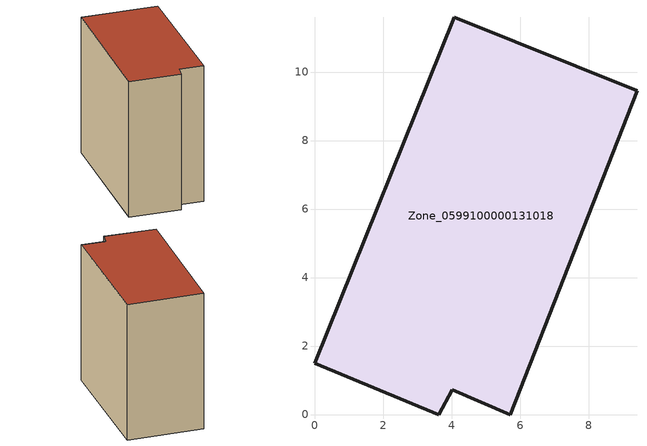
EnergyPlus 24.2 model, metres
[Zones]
Zone_0599100000131018
 floor ground (C_G): 0,1.49 4.08,11.59 9.42,9.45 5.72,0 4.02,0.72 3.63,0 z0
 wall outside (C_F): 4.08,11.59 0,1.49 3.63,0 4.02,0.72 5.72,0 9.42,9.45 4.08,11.59 z0:10.71
 roof outside (C_R): 9.42,9.45 4.08,11.59 0,1.49 3.63,0 4.02,0.72 5.72,0 z10.71
[BUILDING]
Pand.0599100000131018: North Axis=0; Terrain=City; Loads Convergence Tolerance Value=0.04; Temperature Convergence Tolerance Value=0.4; Solar Distribution=FullExterior; Maximum Number of Warmup Days=25; Minimum Number of Warmup Days=1
[Site:Location]
Rotterdam.The.Hague.AP_ZH_NLD Design_Conditions: Latitude=51.96; Longitude=4.45; Time Zone=1; Elevation=-4.5
[SITE:GROUNDTEMPERATURE:BUILDINGSURFACE]
18, 18, 18, 18, 18, 18, 18, 18, 18, 18, 18, 18
[MATERIAL] Thermal Absorptance=0.9; Solar Absorptance=0.7; Visible Absorptance=0.7
Name | Roughness | Thickness | Conductivity | Density | Specific Heat
G.TI.1946 | MediumSmooth | 0.15 | 1 | 540 | 1210
F.TI.1946 | Rough | 0.3 | 0.857143 | 1920 | 840
R.TI.1946 | MediumRough | 0.2 | 0.1 | 1500 | 1000
[CONSTRUCTION]
C_G: G.TI.1946
C_F: F.TI.1946
C_R: R.TI.1946
[ZONE]
Zone_0599100000131018: Type=1; Multiplier=1; Ceiling Height=Autocalculate; Volume=Autocalculate; Floor Area=autocalculate; Part of Total Floor Area=Yes
[ZONEINFILTRATION:DESIGNFLOWRATE]
Infil_Zone_0599100000131018: Zone or ZoneList or Space or SpaceList=Zone_0599100000131018; Schedule=AlwaysOn; Design Flow Rate Calculation Method=Flow/Area; Flow Rate per Floor Area=0.003; Constant Term Coefficient=1; Temperature Term Coefficient=0; Velocity Term Coefficient=0; Velocity Squared Term Coefficient=0
[HVACTEMPLATE:ZONE:IDEALLOADSAIRSYSTEM]
Zone_0599100000131018: Maximum Heating Supply Air Temperature=50; Minimum Cooling Supply Air Temperature=13; Maximum Heating Supply Air Humidity Ratio=0.0156; Minimum Cooling Supply Air Humidity Ratio=0.0077; Heating Limit=NoLimit; Cooling Limit=NoLimit; Dehumidification Control Type=ConstantSensibleHeatRatio; Cooling Sensible Heat Ratio=0.7; Dehumidification Setpoint=60; Humidification Control Type=None; Humidification Setpoint=30; Outdoor Air Method=None; Outdoor Air Flow Rate per Person=0.00944; Outdoor Air Flow Rate per Zone Floor Area=0; Outdoor Air Flow Rate per Zone=0; Demand Controlled Ventilation Type=None; Outdoor Air Economizer Type=NoEconomizer; Heat Recovery Type=None; Sensible Heat Recovery Effectiveness=0.7; Latent Heat Recovery Effectiveness=0.65
[ZONECONTROL:THERMOSTAT]
ThermostatControl_Zone_0599100000131018: Zone or ZoneList=Zone_0599100000131018; Control Type Schedule=DualSetpointControlType; Control 1=Thermostat_Zone_0599100000131018; Temperature Difference Between Cutout And Setpoint=0
[THERMOSTATSETPOINT:DUALSETPOINT]
Thermostat_Zone_0599100000131018: Heating Setpoint Temperature Schedule=HeatingSetpoint_Zone_0599100000131018; Cooling Setpoint Temperature Schedule=CoolingSetpoint_Zone_0599100000131018
[SCHEDULE:COMPACT]
HeatingSetpoint_Zone_0599100000131018: Through: 12/31, For: AllDays, Until: 24:00, 21
CoolingSetpoint_Zone_0599100000131018: Through: 12/31, For: AllDays, Until: 24:00, 24
DualSetpointControlType: Through: 12/31, For: AllDays, Until: 24:00, 4
AlwaysOn: Through: 12/31, For: AllDays, Until: 24:00, 1
